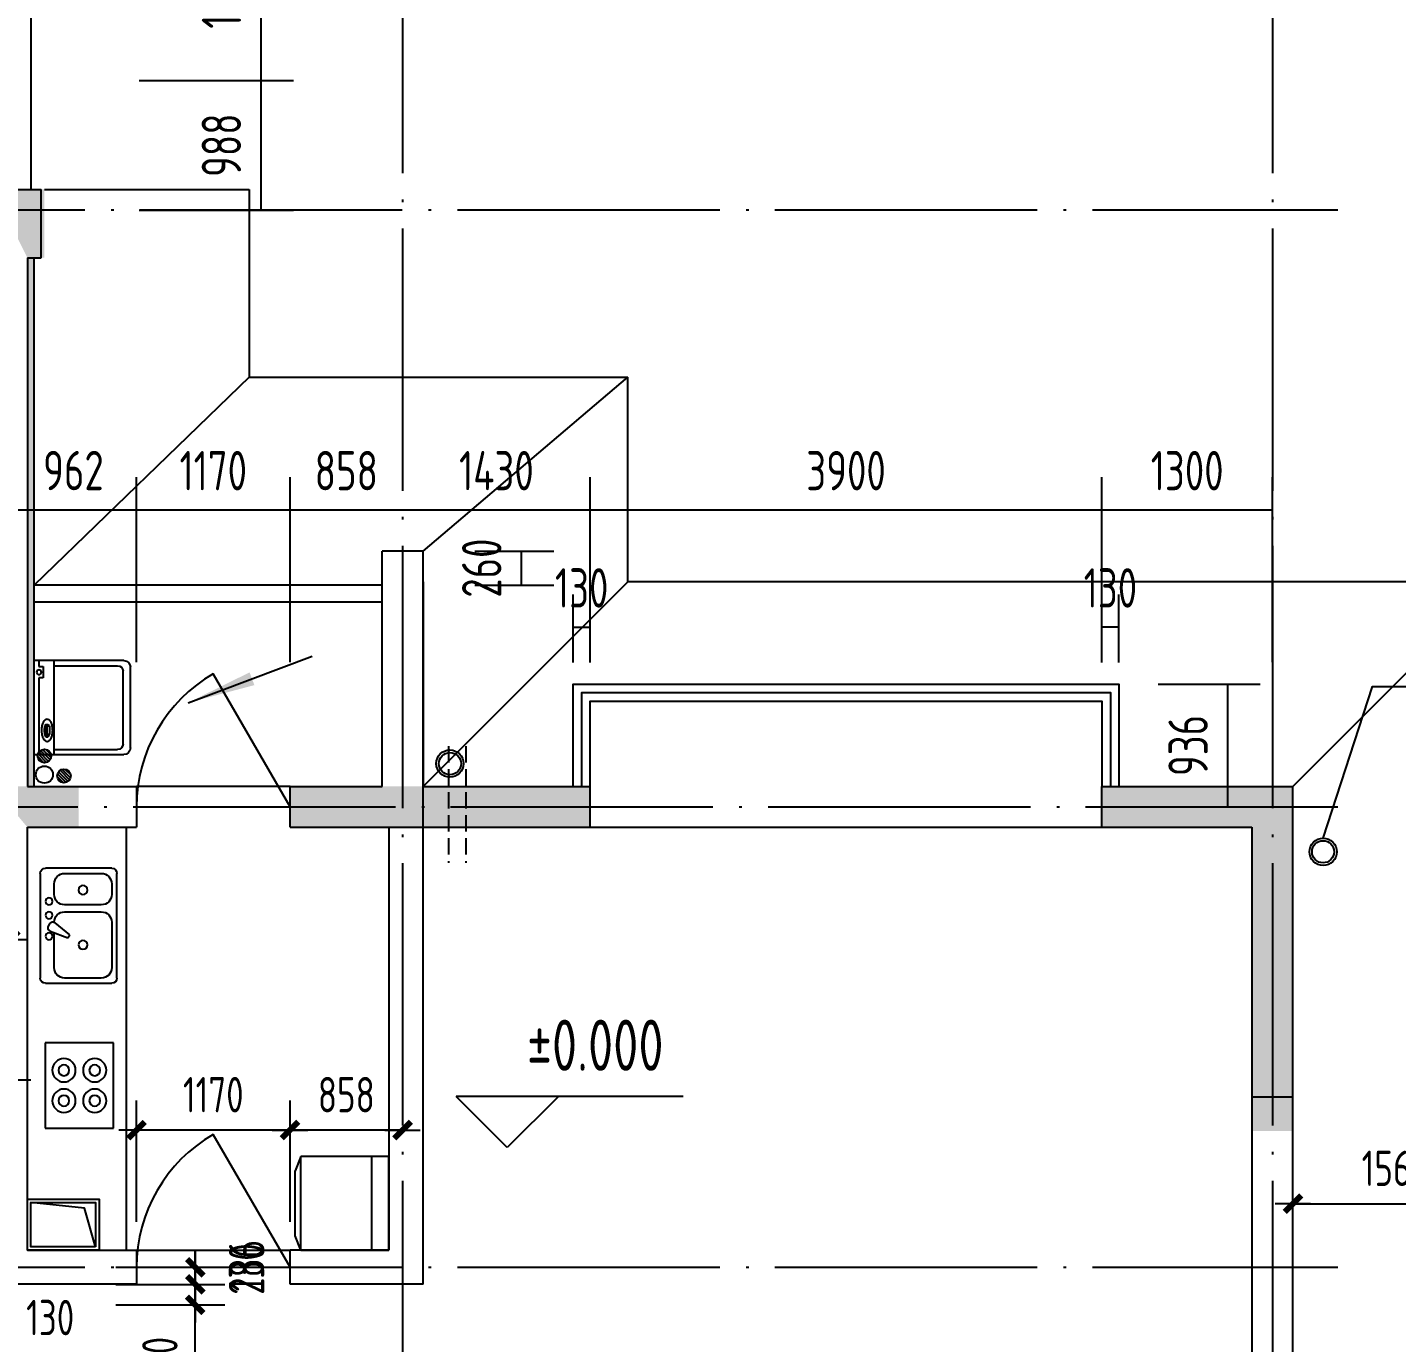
# Model space of a CAD drawing. Extents: x -726032 to 135930, y -151624 to 587044.
# Drawn here: x -652887 to -642451, y 563618 to 573644 of the extents above; entities that cross this region are included whole.
import ezdxf
from ezdxf.enums import TextEntityAlignment as Align

# ---------------------------------------------------------------- set-up
doc = ezdxf.new("R2010")
doc.units = 0
doc.header["$LTSCALE"] = 1000
doc.header["$MEASUREMENT"] = 0
doc.linetypes.add('DASH', pattern=[0.35, 0.25, -0.1])
doc.linetypes.add('DOTE', pattern=[2.42, 2, -0.2, 0.02, -0.2])
doc.layers.get('0').update_dxf_attribs({"linetype": 'CONTINUOUS'})
doc.layers.get('DEFPOINTS').update_dxf_attribs({"color": 1, "linetype": 'CONTINUOUS'})
for name, color, linetype in [('COLUMN', 170, 'CONTINUOUS'), ('DOTE', 8, 'DOTE'), ('GROUND', 45, 'CONTINUOUS'), ('JIAJU', 252, 'CONTINUOUS'), ('LVTRY', 6, 'CONTINUOUS'), ('PUB_DIM', 245, 'CONTINUOUS'), ('ROOF', 4, 'CONTINUOUS'), ('STAIR', 42, 'CONTINUOUS'), ('TOTHER', 7, 'CONTINUOUS'), ('WALL', 255, 'CONTINUOUS'), ('WINDOW', 155, 'CONTINUOUS'), ('WINDOW_TEXT', 7, 'CONTINUOUS'), ('引线', 213, 'CONTINUOUS'), ('空调', 245, 'CONTINUOUS'), ('雨水管', 20, 'CONTINUOUS')]:
    doc.layers.add(name, color=color, linetype=linetype)
doc.styles.add('DIM_FONT', font='isocp.shx', dxfattribs={"width": 0.8})
doc.styles.add('SIMPLEX', font='SIMPLEX.SHX')
doc.dimstyles.new('DIMA', dxfattribs={"dimtxt": 300, "dimasz": 1, "dimexe": 250, "dimexo": 300, "dimgap": 150, "dimtad": 1, "dimdec": 0, "dimzin": 0, "dimdsep": 46, "dimtxsty": 'DIM_FONT', "dimcen": 0.09, "dimse1": 1, "dimclrt": 142, "dimadec": 0, "dimazin": 0, "dimtfac": 1, "dimtdec": 0, "dimtix": 1, "dimtmove": 2, "dimatfit": 3, "dimfxl": 1, "dimtolj": 1, "dimtzin": 0, "dimarcsym": 0})
doc.dimstyles.new('DIMB', dxfattribs={"dimtxt": 300, "dimasz": 1, "dimexe": 250, "dimexo": 300, "dimgap": 150, "dimtad": 1, "dimdec": 0, "dimzin": 0, "dimdsep": 46, "dimtxsty": 'DIM_FONT', "dimcen": 0.09, "dimse2": 1, "dimclrt": 142, "dimadec": 0, "dimazin": 0, "dimtfac": 1, "dimtdec": 0, "dimtix": 1, "dimtmove": 2, "dimatfit": 3, "dimfxl": 1, "dimtolj": 1, "dimtzin": 0, "dimarcsym": 0})
doc.dimstyles.new('DIMN', dxfattribs={"dimtxt": 300, "dimasz": 1, "dimexe": 250, "dimexo": 300, "dimgap": 150, "dimtad": 1, "dimdec": 0, "dimzin": 0, "dimdsep": 46, "dimtxsty": 'DIM_FONT', "dimcen": 0.09, "dimclrt": 142, "dimadec": 0, "dimazin": 0, "dimtfac": 1, "dimtdec": 0, "dimtix": 1, "dimtmove": 2, "dimatfit": 3, "dimfxl": 1, "dimtolj": 1, "dimtzin": 0, "dimarcsym": 0})

# ---------------------------------------------------------------- blocks, each defined once
blk = doc.blocks.new('_DIMX')
blk.add_line((-150, 0), (150, 0))
at = {"const_width": 50}
blk.add_lwpolyline([(-70, -70), (70, 70)], dxfattribs=at)
blk = doc.blocks.new('*D2697')
at = {"layer": 'DEFPOINTS', "color": 0, "transparency": 16777216}
for p in [(-652483, 564192), (-651607, 564192), (-652483, 564062)]:
    blk.add_point(p, dxfattribs=at)
at = {"layer": 'PUB_DIM', "color": 0, "lineweight": -2, "transparency": 16777216}
for p, q in [((-652213, 564192), (-651382, 564192)), ((-651607, 564193), (-651607, 564194)), ((-651607, 564062), (-651607, 564192)), ((-651607, 564062), (-651607, 564061))]:
    blk.add_line(p, q, dxfattribs=at)
at = {"layer": 'PUB_DIM', "color": 0, "lineweight": -2, "transparency": 16777216, "xscale": 0.9, "yscale": 0.9, "zscale": 0.9}
for p, rotation in [((-651607, 564192), 270), ((-651607, 564062), 90)]:
    blk.add_blockref('_DIMX', p, dxfattribs=dict(at, rotation=rotation))
at = {"layer": 'PUB_DIM', "color": 142, "transparency": 16777216, "insert": (-651216, 564192), "char_height": 270, "attachment_point": 5, "rotation": 90, "style": 'DIM_FONT'}
blk.add_mtext('\\A1;130', dxfattribs=at)
blk = doc.blocks.new('_DBLK')
blk.add_line((-0.5, 0), (0, -0.866))
blk.add_arc((-0.5, 0), 1, 300, 0)
at = {"layer": 'WINDOW_TEXT', "style": 'SIMPLEX', "flags": 9}
blk.add_attdef('A', text='', height=1, dxfattribs=at).set_placement((0, 1.5), align=Align.MIDDLE)
blk = doc.blocks.new('*D2698')
at = {"layer": 'DEFPOINTS', "color": 0, "transparency": 16777216}
for p in [(-652483, 564192), (-651607, 564192), (-652483, 563906)]:
    blk.add_point(p, dxfattribs=at)
at = {"layer": 'PUB_DIM', "color": 0, "lineweight": -2, "transparency": 16777216}
for p, q in [((-652213, 564192), (-651382, 564192)), ((-651607, 563907), (-651607, 564192))]:
    blk.add_line(p, q, dxfattribs=at)
at = {"layer": 'PUB_DIM', "color": 0, "lineweight": -2, "transparency": 16777216, "xscale": 0.9, "yscale": 0.9, "zscale": 0.9}
for p, rotation in [((-651607, 564192), 90), ((-651607, 563906), 270)]:
    blk.add_blockref('_DIMX', p, dxfattribs=dict(at, rotation=rotation))
at = {"layer": 'PUB_DIM', "color": 142, "transparency": 16777216, "insert": (-651216, 564192), "char_height": 270, "attachment_point": 5, "rotation": 90, "style": 'DIM_FONT'}
blk.add_mtext('\\A1;286', dxfattribs=at)
blk = doc.blocks.new('*D2699')
at = {"layer": 'DEFPOINTS', "color": 0, "transparency": 16777216}
for p in [(-652055, 565238), (-652055, 564269), (-650885, 564269)]:
    blk.add_point(p, dxfattribs=at)
at = {"layer": 'PUB_DIM', "color": 0, "lineweight": -2, "transparency": 16777216}
for p, q in [((-652055, 564539), (-652055, 565463)), ((-650886, 565238), (-652054, 565238))]:
    blk.add_line(p, q, dxfattribs=at)
at = {"layer": 'PUB_DIM', "color": 0, "lineweight": -2, "transparency": 16777216, "xscale": 0.9, "yscale": 0.9, "zscale": 0.9, "rotation": 180}
blk.add_blockref('_DIMX', (-652055, 565238), dxfattribs=at)
at = {"layer": 'PUB_DIM', "color": 0, "lineweight": -2, "transparency": 16777216, "xscale": 0.9, "yscale": 0.9, "zscale": 0.9}
blk.add_blockref('_DIMX', (-650885, 565238), dxfattribs=at)
at = {"layer": 'PUB_DIM', "color": 142, "transparency": 16777216, "insert": (-651470, 565508), "char_height": 270, "attachment_point": 5, "style": 'DIM_FONT'}
blk.add_mtext('\\A1;1170', dxfattribs=at)
blk = doc.blocks.new('*D1460')
at = {"layer": 'DEFPOINTS', "color": 0, "transparency": 16777216}
for p in [(-652055, 569965), (-652055, 568506), (-650885, 568506)]:
    blk.add_point(p, dxfattribs=at)
at = {"layer": 'PUB_DIM', "color": 0, "lineweight": -2, "transparency": 16777216}
for p, q in [((-652055, 568806), (-652055, 570215)), ((-650885, 568806), (-650885, 570215)), ((-650886, 569965), (-652054, 569965))]:
    blk.add_line(p, q, dxfattribs=at)
at = {"layer": 'PUB_DIM', "color": 0, "transparency": 16777216}
for points in [[(-652054, 569966), (-652054, 569965), (-652055, 569965)], [(-650886, 569966), (-650886, 569965), (-650885, 569965)]]:
    blk.add_solid(points, dxfattribs=at)
at = {"layer": 'PUB_DIM', "color": 142, "transparency": 16777216, "insert": (-651470, 570265), "char_height": 300, "attachment_point": 5, "style": 'DIM_FONT'}
blk.add_mtext('\\A1;1170', dxfattribs=at)
blk = doc.blocks.new('*D1461')
at = {"layer": 'DEFPOINTS', "color": 0, "transparency": 16777216}
for p in [(-652336, 573240), (-652336, 572252), (-651108, 572252)]:
    blk.add_point(p, dxfattribs=at)
at = {"layer": 'PUB_DIM', "color": 0, "lineweight": -2, "transparency": 16777216}
for p, q in [((-652036, 573240), (-650858, 573240)), ((-651108, 573239), (-651108, 572253)), ((-652036, 572252), (-650858, 572252))]:
    blk.add_line(p, q, dxfattribs=at)
at = {"layer": 'PUB_DIM', "color": 0, "transparency": 16777216}
for points in [[(-651109, 573239), (-651108, 573239), (-651108, 573240)], [(-651109, 572253), (-651108, 572253), (-651108, 572252)]]:
    blk.add_solid(points, dxfattribs=at)
at = {"layer": 'PUB_DIM', "color": 142, "transparency": 16777216, "insert": (-651408, 572746), "char_height": 300, "attachment_point": 5, "rotation": 90, "style": 'DIM_FONT'}
blk.add_mtext('\\A1;988', dxfattribs=at)
blk = doc.blocks.new('*D2700')
at = {"layer": 'DEFPOINTS', "color": 0, "transparency": 16777216}
for p in [(-652336, 574592), (-652336, 573240), (-651108, 573240)]:
    blk.add_point(p, dxfattribs=at)
at = {"layer": 'PUB_DIM', "color": 0, "lineweight": -2, "transparency": 16777216}
for p, q in [((-651108, 574591), (-651108, 573241)), ((-652036, 573240), (-650858, 573240))]:
    blk.add_line(p, q, dxfattribs=at)
at = {"layer": 'PUB_DIM', "color": 0, "transparency": 16777216}
for points in [[(-651109, 574591), (-651108, 574591), (-651108, 574592)], [(-651109, 573241), (-651108, 573241), (-651108, 573240)]]:
    blk.add_solid(points, dxfattribs=at)
at = {"layer": 'PUB_DIM', "color": 142, "transparency": 16777216, "insert": (-651408, 573916), "char_height": 300, "attachment_point": 5, "rotation": 90, "style": 'DIM_FONT'}
blk.add_mtext('\\A1;1352', dxfattribs=at)
blk = doc.blocks.new('*D2752')
at = {"layer": 'DEFPOINTS', "color": 0, "transparency": 16777216}
for p in [(-652483, 564062), (-651607, 564062), (-652483, 562762)]:
    blk.add_point(p, dxfattribs=at)
at = {"layer": 'PUB_DIM', "color": 0, "lineweight": -2, "transparency": 16777216}
for p, q in [((-652213, 564062), (-651382, 564062)), ((-651607, 562763), (-651607, 564062))]:
    blk.add_line(p, q, dxfattribs=at)
at = {"layer": 'PUB_DIM', "color": 0, "lineweight": -2, "transparency": 16777216, "xscale": 0.9, "yscale": 0.9, "zscale": 0.9}
for p, rotation in [((-651607, 564062), 90), ((-651607, 562762), 270)]:
    blk.add_blockref('_DIMX', p, dxfattribs=dict(at, rotation=rotation))
at = {"layer": 'PUB_DIM', "color": 142, "transparency": 16777216, "insert": (-651877, 563412), "char_height": 270, "attachment_point": 5, "rotation": 90, "style": 'DIM_FONT'}
blk.add_mtext('\\A1;1300', dxfattribs=at)
blk = doc.blocks.new('M_E20')
for p, q in [((345, 0), (-345, 0)), ((-302, -36), (-345, -36)), ((-302, -35), (-302, -66)), ((-302, -66), (-219, -66)), ((-219, -66), (-219, -35)), ((345, -36), (-219, -36)), ((123, -87), (123, -99)), ((133, -96), (133, -113)), ((198, -96), (133, -96)), ((198, -113), (198, -96)), ((215, -88), (215, -99)), ((-307, -144), (-307, -611)), ((133, -113), (198, -113)), ((307, -144), (307, -611)), ((267, -651), (-267, -651))]:
    blk.add_line(p, q)
blk.add_lwpolyline([(83, -94, 0.185158), (88, -107, 0.102042), (108, -122, 0.060862), (133, -130, 0.047173), (166, -133, 0.047173), (200, -130, 0.060862), (225, -122, 0.102042), (245, -107, 0.185158), (250, -94, 0.185158), (245, -82, 0.102042), (225, -67, 0.060862), (200, -59, 0.047173), (166, -56, 0.047173), (133, -59, 0.060862), (108, -67, 0.102042), (88, -82, 0.185158)], format="xyb", close=True)
for points in [[(215, -88, 0.259034), (213, -85, 0.076276), (201, -80, 0.036515), (188, -77, 0.026615), (169, -76, 0.026615), (150, -77, 0.036515), (137, -80, 0.076276), (125, -85, 0.259034), (123, -88, 0.078462), (123, -89, 0.056762)], [(215, -99, 0.259034), (213, -95, 0.076276), (201, -90, 0.036515), (188, -88, 0.026615), (169, -87, 0.026615), (150, -88, 0.036515), (137, -90, 0.076276), (125, -95, 0.259034), (123, -99, 0.259034), (125, -102, 0.056762), (133, -106, 0.036515)], [(198, -108, 0.008736), (201, -107, 0.076276), (213, -102, 0.259034), (215, -99, 0.259034)]]:
    blk.add_lwpolyline(points, format="xyb")
blk.add_circle((-259, -35), 17.5)
for centre, start, end in [((-267, -611), 180, 270), ((267, -611), 270, 0)]:
    blk.add_arc(centre, 40, start, end)
at = {"layer": 'TOTHER', "linetype": 'Continuous'}
for p, q in [((-345, -656), (-345, 0)), ((345, 0), (345, -656)), ((-345, -145), (345, -145)), ((295, -706), (-295, -706))]:
    blk.add_line(p, q, dxfattribs=at)
for centre, start, end in [((-295, -656), 180, 270), ((295, -656), 270, 0)]:
    blk.add_arc(centre, 50, start, end, dxfattribs=at)
at = {"width": 0.8, "flags": 9}
for tag in ['XSIZE', 'YSIZE']:
    blk.add_attdef(tag, (0, 0), '', height=0.5, dxfattribs=at)
blk = doc.blocks.new('*D2753')
at = {"layer": 'DEFPOINTS', "color": 0, "transparency": 16777216}
for p in [(-652483, 563906), (-651607, 563906), (-652483, 562606)]:
    blk.add_point(p, dxfattribs=at)
at = {"layer": 'PUB_DIM', "color": 0, "lineweight": -2, "transparency": 16777216}
for p, q in [((-652213, 563906), (-651382, 563906)), ((-651607, 562607), (-651607, 563906))]:
    blk.add_line(p, q, dxfattribs=at)
at = {"layer": 'PUB_DIM', "color": 0, "lineweight": -2, "transparency": 16777216, "xscale": 0.9, "yscale": 0.9, "zscale": 0.9}
for p, rotation in [((-651607, 563906), 90), ((-651607, 562606), 270)]:
    blk.add_blockref('_DIMX', p, dxfattribs=dict(at, rotation=rotation))
at = {"layer": 'PUB_DIM', "color": 142, "transparency": 16777216, "insert": (-651877, 563256), "char_height": 270, "attachment_point": 5, "rotation": 90, "style": 'DIM_FONT'}
blk.add_mtext('\\A1;1300', dxfattribs=at)
blk = doc.blocks.new('M_E29JIV')
at = {"color": 0, "linetype": 'ByBlock'}
for p, q in [((30.7, 337.5), (419.3, 337.5)), ((0, -306.8), (0, 306.8)), ((81.8, 245.5), (81.8, 40)), ((358, 306.8), (143.2, 306.8)), ((419.3, -20.5), (419.3, 245.5)), ((450, 306.8), (450, -306.8)), ((48.4, 2), (56.6, -12.3)), ((58.9, 31.4), (162.5, 70.2)), ((172.8, 52.5), (87.3, -17.8)), ((162.5, 70.2), (172.8, 52.5)), ((143.2, -81.8), (358, -81.8)), ((358, -122.7), (143.2, -122.7)), ((81.8, -184.1), (81.8, -245.5)), ((419.3, -245.5), (419.3, -184.1)), ((143.2, -306.8), (358, -306.8)), ((419.3, -337.5), (30.7, -337.5))]:
    blk.add_line(p, q, dxfattribs=at)
for centre, radius in [((51.1, 61.4), 20.5), ((250.6, 112.5), 25.6), ((51.1, -61.4), 20.5), ((51.1, -143.2), 20.5), ((250.6, -209.7), 25.6)]:
    blk.add_circle(centre, radius, dxfattribs=at)
for centre, radius, start, end in [((30.7, 306.8), 30.7, 90, 180), ((419.3, 306.8), 30.7, 0, 90), ((143.2, 245.5), 61.4, 90, 180), ((358, 245.5), 61.4, 0, 90), ((66.1, 12.3), 20.5, 110.53768, 210), ((74.3, -2), 20.5, 210, 309.46232), ((143.2, -20.5), 61.4, 180, 270), ((358, -20.5), 61.4, 270, 0), ((143.2, -184.1), 61.4, 90, 180), ((358, -184.1), 61.4, 0, 90), ((30.7, -306.8), 30.7, 180, 270), ((143.2, -245.5), 61.4, 180, 270), ((358, -245.5), 61.4, 270, 0), ((419.3, -306.8), 30.7, 270, 0)]:
    blk.add_arc(centre, radius, start, end, dxfattribs=at)
at = {"style": 'DIM_FONT', "width": 0.8, "flags": 9}
for tag in ['XSIZE', 'YSIZE']:
    blk.add_attdef(tag, (0, 0), '', height=0.5, dxfattribs=at)
blk = doc.blocks.new('M_E21')
for p, q in [((-250.1, 0), (250.1, 0)), ((-250.1, -400.1), (-250.1, 0)), ((250.1, 0), (250.1, -400.1)), ((250.1, -400.1), (-250.1, -400.1))]:
    blk.add_line(p, q)
at = {"layer": 'TOTHER', "linetype": 'Continuous'}
for centre, radius in [((-89.3, -109.8), 68.5), ((-89.3, -109.8), 31.6), ((89.3, -109.8), 68.5), ((89.3, -109.8), 31.6), ((-89.3, -290.2), 68.5), ((89.3, -290.2), 68.5), ((-89.3, -290.2), 31.6), ((89.3, -290.2), 31.6)]:
    blk.add_circle(centre, radius, dxfattribs=at)
at = {"width": 0.8, "flags": 9}
for tag in ['XSIZE', 'YSIZE']:
    blk.add_attdef(tag, (0, 0), '', height=0.5, dxfattribs=at)
blk = doc.blocks.new('*D2768')
at = {"layer": 'DEFPOINTS', "color": 0, "transparency": 16777216}
for p in [(-653017, 563419), (-653147, 562782), (-653017, 562782)]:
    blk.add_point(p, dxfattribs=at)
at = {"layer": 'PUB_DIM', "color": 0, "lineweight": -2, "transparency": 16777216}
for p, q in [((-653017, 563052), (-653017, 563644)), ((-653148, 563419), (-653149, 563419)), ((-653147, 563419), (-653017, 563419)), ((-653016, 563419), (-653015, 563419))]:
    blk.add_line(p, q, dxfattribs=at)
at = {"layer": 'PUB_DIM', "color": 0, "lineweight": -2, "transparency": 16777216, "xscale": 0.9, "yscale": 0.9, "zscale": 0.9}
blk.add_blockref('_DIMX', (-653147, 563419), dxfattribs=at)
at = {"layer": 'PUB_DIM', "color": 0, "lineweight": -2, "transparency": 16777216, "xscale": 0.9, "yscale": 0.9, "zscale": 0.9, "rotation": 180}
blk.add_blockref('_DIMX', (-653017, 563419), dxfattribs=at)
at = {"layer": 'PUB_DIM', "color": 142, "transparency": 16777216, "insert": (-652713, 563809), "char_height": 270, "attachment_point": 5, "style": 'DIM_FONT'}
blk.add_mtext('\\A1;130', dxfattribs=at)
blk = doc.blocks.new('*D2769')
at = {"layer": 'DEFPOINTS', "color": 0, "transparency": 16777216}
for p in [(-653017, 566690), (-653433, 565752), (-653017, 565752)]:
    blk.add_point(p, dxfattribs=at)
at = {"layer": 'PUB_DIM', "color": 0, "lineweight": -2, "transparency": 16777216}
for p, q in [((-653017, 566022), (-653017, 566915)), ((-653432, 566690), (-653018, 566690))]:
    blk.add_line(p, q, dxfattribs=at)
at = {"layer": 'PUB_DIM', "color": 0, "lineweight": -2, "transparency": 16777216, "xscale": 0.9, "yscale": 0.9, "zscale": 0.9, "rotation": 180}
blk.add_blockref('_DIMX', (-653433, 566690), dxfattribs=at)
at = {"layer": 'PUB_DIM', "color": 0, "lineweight": -2, "transparency": 16777216, "xscale": 0.9, "yscale": 0.9, "zscale": 0.9}
blk.add_blockref('_DIMX', (-653017, 566690), dxfattribs=at)
at = {"layer": 'PUB_DIM', "color": 142, "transparency": 16777216, "insert": (-653482, 567080), "char_height": 270, "attachment_point": 5, "style": 'DIM_FONT'}
blk.add_mtext('\\A1;416', dxfattribs=at)
blk = doc.blocks.new('*D1582')
at = {"layer": 'DEFPOINTS', "color": 0, "transparency": 16777216}
for p in [(-653017, 569965), (-653017, 568506), (-652055, 568506)]:
    blk.add_point(p, dxfattribs=at)
at = {"layer": 'PUB_DIM', "color": 0, "lineweight": -2, "transparency": 16777216}
for p, q in [((-653017, 568806), (-653017, 570215)), ((-652055, 568806), (-652055, 570215)), ((-652056, 569965), (-653016, 569965))]:
    blk.add_line(p, q, dxfattribs=at)
at = {"layer": 'PUB_DIM', "color": 0, "transparency": 16777216}
for points in [[(-653016, 569966), (-653016, 569965), (-653017, 569965)], [(-652056, 569966), (-652056, 569965), (-652055, 569965)]]:
    blk.add_solid(points, dxfattribs=at)
at = {"layer": 'PUB_DIM', "color": 142, "transparency": 16777216, "insert": (-652536, 570266), "char_height": 300, "attachment_point": 5, "style": 'DIM_FONT'}
blk.add_mtext('\\A1;962', dxfattribs=at)
blk = doc.blocks.new('*D1584')
at = {"layer": 'DEFPOINTS', "color": 0, "transparency": 16777216}
for p in [(-644567, 568638), (-644567, 567702), (-643740, 567702)]:
    blk.add_point(p, dxfattribs=at)
at = {"layer": 'PUB_DIM', "color": 0, "lineweight": -2, "transparency": 16777216}
for p, q in [((-644267, 568638), (-643490, 568638)), ((-643740, 568637), (-643740, 567703)), ((-644267, 567702), (-643490, 567702))]:
    blk.add_line(p, q, dxfattribs=at)
at = {"layer": 'PUB_DIM', "color": 0, "transparency": 16777216}
for points in [[(-643741, 568637), (-643740, 568637), (-643740, 568638)], [(-643741, 567703), (-643740, 567703), (-643740, 567702)]]:
    blk.add_solid(points, dxfattribs=at)
at = {"layer": 'PUB_DIM', "color": 142, "transparency": 16777216, "insert": (-644040, 568170), "char_height": 300, "attachment_point": 5, "rotation": 90, "style": 'DIM_FONT'}
blk.add_mtext('\\A1;936', dxfattribs=at)
blk = doc.blocks.new('*D1585')
at = {"layer": 'DEFPOINTS', "color": 0, "transparency": 16777216}
for p in [(-644697, 569965), (-644697, 568506), (-643397, 568506)]:
    blk.add_point(p, dxfattribs=at)
at = {"layer": 'PUB_DIM', "color": 0, "lineweight": -2, "transparency": 16777216}
for p, q in [((-644697, 568806), (-644697, 570215)), ((-643397, 568806), (-643397, 570215)), ((-643398, 569965), (-644696, 569965))]:
    blk.add_line(p, q, dxfattribs=at)
at = {"layer": 'PUB_DIM', "color": 0, "transparency": 16777216}
for points in [[(-644696, 569966), (-644696, 569965), (-644697, 569965)], [(-643398, 569966), (-643398, 569965), (-643397, 569965)]]:
    blk.add_solid(points, dxfattribs=at)
at = {"layer": 'PUB_DIM', "color": 142, "transparency": 16777216, "insert": (-644047, 570265), "char_height": 300, "attachment_point": 5, "style": 'DIM_FONT'}
blk.add_mtext('\\A1;1300', dxfattribs=at)
blk = doc.blocks.new('*D1586')
at = {"layer": 'DEFPOINTS', "color": 0, "transparency": 16777216}
for p in [(-644697, 569071), (-644697, 568502), (-644567, 568502)]:
    blk.add_point(p, dxfattribs=at)
at = {"layer": 'PUB_DIM', "color": 0, "lineweight": -2, "transparency": 16777216}
for p, q in [((-644697, 568802), (-644697, 569321)), ((-644567, 568802), (-644567, 569321)), ((-644698, 569071), (-644699, 569071)), ((-644567, 569071), (-644697, 569071)), ((-644566, 569071), (-644565, 569071))]:
    blk.add_line(p, q, dxfattribs=at)
at = {"layer": 'PUB_DIM', "color": 0, "transparency": 16777216}
for points in [[(-644698, 569071), (-644698, 569071), (-644697, 569071)], [(-644566, 569071), (-644566, 569071), (-644567, 569071)]]:
    blk.add_solid(points, dxfattribs=at)
at = {"layer": 'PUB_DIM', "color": 142, "transparency": 16777216, "insert": (-644632, 569371), "char_height": 300, "attachment_point": 5, "style": 'DIM_FONT'}
blk.add_mtext('\\A1;130', dxfattribs=at)
blk = doc.blocks.new('*D2770')
at = {"layer": 'DEFPOINTS', "color": 0, "transparency": 16777216}
for p in [(-643241, 565012), (-641681, 565012), (-641681, 564677)]:
    blk.add_point(p, dxfattribs=at)
at = {"layer": 'PUB_DIM', "color": 0, "lineweight": -2, "transparency": 16777216}
for p, q in [((-641681, 564742), (-641681, 564452)), ((-643240, 564677), (-641682, 564677))]:
    blk.add_line(p, q, dxfattribs=at)
at = {"layer": 'PUB_DIM', "color": 0, "lineweight": -2, "transparency": 16777216, "xscale": 0.9, "yscale": 0.9, "zscale": 0.9, "rotation": 180}
blk.add_blockref('_DIMX', (-643241, 564677), dxfattribs=at)
at = {"layer": 'PUB_DIM', "color": 0, "lineweight": -2, "transparency": 16777216, "xscale": 0.9, "yscale": 0.9, "zscale": 0.9}
blk.add_blockref('_DIMX', (-641681, 564677), dxfattribs=at)
at = {"layer": 'PUB_DIM', "color": 142, "transparency": 16777216, "insert": (-642461, 564947), "char_height": 270, "attachment_point": 5, "style": 'DIM_FONT'}
blk.add_mtext('\\A1;1560', dxfattribs=at)
blk = doc.blocks.new('*D1587')
at = {"layer": 'DEFPOINTS', "color": 0, "transparency": 16777216}
for p in [(-648597, 569071), (-648727, 568502), (-648597, 568502)]:
    blk.add_point(p, dxfattribs=at)
at = {"layer": 'PUB_DIM', "color": 0, "lineweight": -2, "transparency": 16777216}
for p, q in [((-648727, 568802), (-648727, 569321)), ((-648597, 568802), (-648597, 569321)), ((-648728, 569071), (-648729, 569071)), ((-648727, 569071), (-648597, 569071)), ((-648596, 569071), (-648595, 569071))]:
    blk.add_line(p, q, dxfattribs=at)
at = {"layer": 'PUB_DIM', "color": 0, "transparency": 16777216}
for points in [[(-648728, 569071), (-648728, 569071), (-648727, 569071)], [(-648596, 569071), (-648596, 569071), (-648597, 569071)]]:
    blk.add_solid(points, dxfattribs=at)
at = {"layer": 'PUB_DIM', "color": 142, "transparency": 16777216, "insert": (-648662, 569371), "char_height": 300, "attachment_point": 5, "style": 'DIM_FONT'}
blk.add_mtext('\\A1;130', dxfattribs=at)
blk = doc.blocks.new('A$C593B1C2D')
at = {"layer": 'JIAJU'}
for p, q in [((0, 550), (0, 32.5)), ((550, 550), (0, 550)), ((550, 32.5), (550, 550)), ((550, 450), (0, 450)), ((0, 32.5), (84.2, 0)), ((550, 32.5), (0, 32.5)), ((465.8, 0), (84.2, 0)), ((550, 32.5), (465.8, 0))]:
    blk.add_line(p, q, dxfattribs=at)
blk = doc.blocks.new('A$C52343C9C')
at = {"layer": 'JIAJU', "rotation": 2.050917305024764e-05}
blk.add_blockref('A$C593B1C2D', (0, 0), dxfattribs=at)
blk = doc.blocks.new('A$C47CE1419')
at = {"layer": 'JIAJU', "xscale": -1, "rotation": 90}
blk.add_blockref('A$C52343C9C', (550, 550), dxfattribs=at)
blk = doc.blocks.new('*D2772')
at = {"layer": 'DEFPOINTS', "color": 0, "transparency": 16777216}
for p in [(-650885, 565238), (-650885, 564269), (-650027, 564269)]:
    blk.add_point(p, dxfattribs=at)
at = {"layer": 'PUB_DIM', "color": 0, "lineweight": -2, "transparency": 16777216}
for p, q in [((-650885, 564539), (-650885, 565463)), ((-650028, 565238), (-650884, 565238))]:
    blk.add_line(p, q, dxfattribs=at)
at = {"layer": 'PUB_DIM', "color": 0, "lineweight": -2, "transparency": 16777216, "xscale": 0.9, "yscale": 0.9, "zscale": 0.9, "rotation": 180}
blk.add_blockref('_DIMX', (-650885, 565238), dxfattribs=at)
at = {"layer": 'PUB_DIM', "color": 0, "lineweight": -2, "transparency": 16777216, "xscale": 0.9, "yscale": 0.9, "zscale": 0.9}
blk.add_blockref('_DIMX', (-650027, 565238), dxfattribs=at)
at = {"layer": 'PUB_DIM', "color": 142, "transparency": 16777216, "insert": (-650456, 565508), "char_height": 270, "attachment_point": 5, "style": 'DIM_FONT'}
blk.add_mtext('\\A1;858', dxfattribs=at)
blk = doc.blocks.new('*D2773')
at = {"layer": 'DEFPOINTS', "color": 0, "transparency": 16777216}
for p in [(-650885, 569965), (-650885, 568506), (-650027, 568506)]:
    blk.add_point(p, dxfattribs=at)
at = {"layer": 'PUB_DIM', "color": 0, "lineweight": -2, "transparency": 16777216}
for p, q in [((-650885, 568806), (-650885, 570215)), ((-650028, 569965), (-650884, 569965))]:
    blk.add_line(p, q, dxfattribs=at)
at = {"layer": 'PUB_DIM', "color": 0, "transparency": 16777216}
for points in [[(-650884, 569966), (-650884, 569965), (-650885, 569965)], [(-650028, 569966), (-650028, 569965), (-650027, 569965)]]:
    blk.add_solid(points, dxfattribs=at)
at = {"layer": 'PUB_DIM', "color": 142, "transparency": 16777216, "insert": (-650456, 570265), "char_height": 300, "attachment_point": 5, "style": 'DIM_FONT'}
blk.add_mtext('\\A1;858', dxfattribs=at)
blk = doc.blocks.new('*D1588')
at = {"layer": 'DEFPOINTS', "color": 0, "transparency": 16777216}
for p in [(-649776, 569652), (-649776, 569392), (-649124, 569392)]:
    blk.add_point(p, dxfattribs=at)
at = {"layer": 'PUB_DIM', "color": 0, "lineweight": -2, "transparency": 16777216}
for p, q in [((-649476, 569652), (-648874, 569652)), ((-649124, 569653), (-649124, 569654)), ((-649124, 569652), (-649124, 569392)), ((-649476, 569392), (-648874, 569392)), ((-649124, 569391), (-649124, 569390))]:
    blk.add_line(p, q, dxfattribs=at)
at = {"layer": 'PUB_DIM', "color": 0, "transparency": 16777216}
for points in [[(-649124, 569653), (-649124, 569653), (-649124, 569652)], [(-649124, 569391), (-649124, 569391), (-649124, 569392)]]:
    blk.add_solid(points, dxfattribs=at)
at = {"layer": 'PUB_DIM', "color": 142, "transparency": 16777216, "insert": (-649424, 569522), "char_height": 300, "attachment_point": 5, "rotation": 90, "style": 'DIM_FONT'}
blk.add_mtext('\\A1;260', dxfattribs=at)
blk = doc.blocks.new('*D3872')
at = {"layer": 'DEFPOINTS', "color": 0, "transparency": 16777216}
for p in [(-650027, 569965), (-650027, 568506), (-648597, 568506)]:
    blk.add_point(p, dxfattribs=at)
at = {"layer": 'PUB_DIM', "color": 0, "lineweight": -2, "transparency": 16777216}
for p, q in [((-648597, 568806), (-648597, 570215)), ((-648598, 569965), (-650026, 569965))]:
    blk.add_line(p, q, dxfattribs=at)
at = {"layer": 'PUB_DIM', "color": 0, "transparency": 16777216}
for points in [[(-650026, 569966), (-650026, 569965), (-650027, 569965)], [(-648598, 569966), (-648598, 569965), (-648597, 569965)]]:
    blk.add_solid(points, dxfattribs=at)
at = {"layer": 'PUB_DIM', "color": 142, "transparency": 16777216, "insert": (-649312, 570265), "char_height": 300, "attachment_point": 5, "style": 'DIM_FONT'}
blk.add_mtext('\\A1;1430', dxfattribs=at)
blk = doc.blocks.new('*D1589')
at = {"layer": 'DEFPOINTS', "color": 0, "transparency": 16777216}
for p in [(-648597, 569965), (-648597, 568506), (-644697, 568506)]:
    blk.add_point(p, dxfattribs=at)
at = {"layer": 'PUB_DIM', "color": 0, "lineweight": -2, "transparency": 16777216}
for p, q in [((-648597, 568806), (-648597, 570215)), ((-644697, 568806), (-644697, 570215)), ((-644698, 569965), (-648596, 569965))]:
    blk.add_line(p, q, dxfattribs=at)
at = {"layer": 'PUB_DIM', "color": 0, "transparency": 16777216}
for points in [[(-648596, 569966), (-648596, 569965), (-648597, 569965)], [(-644698, 569966), (-644698, 569965), (-644697, 569965)]]:
    blk.add_solid(points, dxfattribs=at)
at = {"layer": 'PUB_DIM', "color": 142, "transparency": 16777216, "insert": (-646647, 570265), "char_height": 300, "attachment_point": 5, "style": 'DIM_FONT'}
blk.add_mtext('\\A1;3900', dxfattribs=at)
blk = doc.blocks.new('_ARROW')
blk.add_solid([(0, 0), (-1, 0.1), (-1, -0.1)])

msp = doc.modelspace()

# ---------------------------------------------------------------- hatches: boundary and pattern name
at = {"layer": 'ROOF'}
h = msp.add_hatch(dxfattribs=at)
h.set_pattern_fill('DOTS', color=256, scale=390, style=0)
h.set_pattern_definition([(180, (-639536.77, 158884.247), (-12.1875, 24.375), [0, -24.375])])
h.paths.add_polyline_path([(-652834.9, 567858.4), (-652886.9, 567858.4), (-652886.9, 571888.4), (-652834.9, 571888.4)])
at = {"layer": '雨水管'}
h = msp.add_hatch(dxfattribs=at)
h.set_pattern_fill('ANSI31', color=256, scale=130, style=0)
h.set_pattern_definition([(135, (-132000.655, 910121.703), (11.4904852, 11.4904852), [])])
h.paths.add_polyline_path([(-652808.5, 568089.9, 1), (-652704.5, 568089.9, 1)])
h = msp.add_hatch(dxfattribs=at)
h.set_pattern_fill('ANSI31', color=256, scale=130, style=0)
h.set_pattern_definition([(135, (-131852.343, 909969.746), (11.4904852, 11.4904852), [])])
h.paths.add_polyline_path([(-652660.1, 567938, 1), (-652556.1, 567938, 1)])

# ---------------------------------------------------------------- linework, layer by layer
at = {"layer": 'COLUMN'}
for points in [[(-652756.9, 572408.4), (-652756.9, 571888.4), (-653146.9, 572408.4), (-652886.9, 571888.4)], [(-652496.9, 567858.4), (-652496.9, 567546.4), (-653146.9, 567858.4), (-652886.9, 567546.4)], [(-650884.9, 567858.4), (-650884.9, 567546.4), (-648596.9, 567858.4), (-648596.9, 567546.4)], [(-644696.9, 567858.4), (-644696.9, 567546.4), (-643240.9, 567858.4), (-643552.9, 567546.4)], [(-643552.9, 567546.4), (-643552.9, 565232.4), (-643240.9, 567858.4), (-643240.9, 565232.4)]]:
    msp.add_solid(points, dxfattribs=at)
at = {"layer": 'DOTE'}
for p, q in [((-650026.9, 576952), (-650026.9, 546480.4)), ((-643396.9, 576952), (-643396.9, 546480.4)), ((-712529.2, 572252.4), (-642897.4, 572252.4)), ((-712581.2, 567702.4), (-642897.4, 567702.4)), ((-656552.9, 565622.4), (-652860.9, 565622.4)), ((-712529.2, 564192.4), (-642897.4, 564192.4))]:
    msp.add_line(p, q, dxfattribs=at)
at = {"layer": 'GROUND'}
for p, q in [((-652756.9, 572408.4), (-651196.9, 572408.4)), ((-651196.9, 572408.4), (-651196.9, 570978.4)), ((-651196.9, 570978.4), (-652834.9, 569392.4)), ((-651196.9, 570978.4), (-648310.9, 570978.4)), ((-649870.9, 569652.4), (-648310.9, 570978.4)), ((-648310.9, 569418.4), (-648310.9, 570978.4)), ((-649870.9, 569418.4), (-649870.9, 567858.4)), ((-648310.9, 569418.4), (-649870.9, 567858.4)), ((-641680.9, 569418.4), (-648310.9, 569418.4)), ((-641680.9, 569418.4), (-643240.9, 567858.4)), ((-650884.9, 567858.4), (-652054.9, 567858.4)), ((-652054.9, 564322.4), (-650884.9, 564322.4))]:
    msp.add_line(p, q, dxfattribs=at)
at = {"layer": 'LVTRY'}
msp.add_line((-652132.9, 567546.4), (-652132.9, 564322.4), dxfattribs=at)
for points in [[(-652340.9, 564322.4), (-652886.9, 564322.4), (-652886.9, 564712.4), (-652340.9, 564712.4)], [(-652366.9, 564348.4), (-652860.9, 564348.4), (-652860.9, 564686.4), (-652366.9, 564686.4)]]:
    msp.add_lwpolyline(points, close=True, dxfattribs=at)
msp.add_lwpolyline([(-652366.9, 564348.4), (-652451.5, 564642.9), (-652860.9, 564686.4)], dxfattribs=at)
at = {"layer": 'PUB_DIM'}
for p, q in [((-649229.7, 565105.1), (-649619.7, 565495.1)), ((-647887.9, 565495.1), (-649619.7, 565495.1)), ((-648839.7, 565495.1), (-649229.7, 565105.1))]:
    msp.add_line(p, q, dxfattribs=at)
at = {"layer": 'ROOF'}
for p, q in [((-652834.9, 567858.4), (-652834.9, 571888.4)), ((-650182.9, 569392.4), (-652834.9, 569392.4)), ((-650182.9, 569262.4), (-652834.9, 569262.4))]:
    msp.add_line(p, q, dxfattribs=at)
at = {"layer": 'STAIR'}
msp.add_line((-652860.9, 575996.4), (-652860.9, 572408.4), dxfattribs=at)
at = {"layer": 'WALL'}
for p, q in [((-653146.9, 572408.4), (-652782.9, 572408.4)), ((-652782.9, 571888.4), (-652782.9, 572408.4)), ((-652886.9, 571888.4), (-652886.9, 567858.4)), ((-652886.9, 571888.4), (-652782.9, 571888.4)), ((-650182.9, 567858.4), (-650182.9, 569652.4)), ((-649870.9, 569652.4), (-650182.9, 569652.4)), ((-649870.9, 564062.4), (-649870.9, 569652.4)), ((-652886.9, 567858.4), (-652054.9, 567858.4)), ((-652054.9, 567858.4), (-652054.9, 567546.4)), ((-650884.9, 567858.4), (-650182.9, 567858.4)), ((-650884.9, 567546.4), (-650884.9, 567858.4)), ((-649870.9, 567858.4), (-648596.9, 567858.4)), ((-648596.9, 567546.4), (-648596.9, 567858.4)), ((-644696.9, 567858.4), (-643240.9, 567858.4)), ((-644696.9, 567546.4), (-644696.9, 567858.4)), ((-643240.9, 557666.4), (-643240.9, 567858.4)), ((-652886.9, 564322.4), (-652886.9, 567546.4)), ((-652886.9, 567546.4), (-652054.9, 567546.4)), ((-650884.9, 567546.4), (-648596.9, 567546.4)), ((-650130.9, 567546.4), (-650130.9, 564322.4)), ((-644696.9, 567546.4), (-643552.9, 567546.4)), ((-643552.9, 567546.4), (-643552.9, 561982.4)), ((-643552.9, 565492.4), (-643240.9, 565492.4)), ((-652886.9, 564322.4), (-652054.9, 564322.4)), ((-652054.9, 564322.4), (-652054.9, 564062.4)), ((-650130.9, 564322.4), (-650884.9, 564322.4)), ((-650884.9, 564062.4), (-650884.9, 564322.4)), ((-652054.9, 564062.4), (-653146.9, 564062.4)), ((-649870.9, 564062.4), (-650884.9, 564062.4))]:
    msp.add_line(p, q, dxfattribs=at)
at = {"layer": 'WINDOW'}
msp.add_line((-648596.9, 567546.4), (-644696.9, 567546.4), dxfattribs=at)
for points in [[(-648726.9, 567858.4), (-648726.9, 568638.4), (-644566.9, 568638.4), (-644566.9, 567858.4)], [(-648661.9, 567858.4), (-648661.9, 568573.4), (-644631.9, 568573.4), (-644631.9, 567858.4)], [(-648596.9, 567858.4), (-648596.9, 568508.4), (-644696.9, 568508.4), (-644696.9, 567858.4)]]:
    msp.add_lwpolyline(points, dxfattribs=at)
at = {"layer": '引线'}
msp.add_lwpolyline([(-643011, 567463.6), (-642633.2, 568619.6), (-639418.2, 568619.6)], dxfattribs=at)
at = {"layer": '空调', "linetype": 'DASH', "ltscale": 0.5}
for p, q in [((-649675.9, 568164.2), (-649675.9, 567274.8)), ((-649545.9, 568164.2), (-649545.9, 567274.8))]:
    msp.add_line(p, q, dxfattribs=at)
at = {"layer": '雨水管'}
msp.add_lwpolyline([(-651661.7, 568496), (-650716.2, 568851.2)], dxfattribs=at)
for centre, radius in [((-652756.5, 568089.9), 52), ((-649666, 568031.8), 104), ((-649666, 568031.8), 84.5), ((-652757.5, 567947.7), 65), ((-652608.1, 567938), 52), ((-643011, 567359.6), 104), ((-643011, 567359.6), 84.5)]:
    msp.add_circle(centre, radius, dxfattribs=at)

# ---------------------------------------------------------------- block references
at = {"layer": 'LVTRY'}
for name, p, xscale, yscale, zscale, rotation in [('M_E20', (-652834.9, 568459), -1.039999999993597, 1.039999999993597, 1.04, 90), ('M_E29JIV', (-652788.9, 566795.6), -1.299999999999272, 1.30000000000291, 1.3, 180), ('M_E21', (-652751, 565577.9), -1.30000000000291, 1.30000000000291, 1.3, 90)]:
    msp.add_blockref(name, p, dxfattribs=dict(at, xscale=xscale, yscale=yscale, zscale=zscale, rotation=rotation))
at = {"layer": 'LVTRY', "xscale": -1.299999999999272, "yscale": 1.30000000000291, "zscale": 1.3}
msp.add_blockref('A$C47CE1419', (-650130.9, 564322.4), dxfattribs=at)
at = {"layer": 'WINDOW', "xscale": 1170, "yscale": 1170, "zscale": 1170, "rotation": 180}
for p in [(-651469.9, 567702.4), (-651469.9, 564192.4)]:
    msp.add_blockref('_DBLK', p, dxfattribs=at)
at = {"layer": '雨水管', "xscale": -519.9999999999982, "yscale": 520, "zscale": 520, "rotation": 20.58587090699948}
msp.add_blockref('_ARROW', (-651661.7, 568496), dxfattribs=at)

# ---------------------------------------------------------------- texts
at = {"layer": 'PUB_DIM', "style": 'DIM_FONT', "width": 0.8}
msp.add_text('%%p0.000', height=390, dxfattribs=at).set_placement((-648558.8, 565885.1), align=Align.MIDDLE)

# ---------------------------------------------------------------- dimensions: what is measured, and where the dimension line sits
at = {"layer": 'PUB_DIM'}
for base, p1, p2, angle, dimstyle, picture, middle in [((-651108.4, 573240.4), (-652336.3, 574592.4), (-652336.3, 573240.4), 90, 'DIMA', '*D2700', (-651408.4, 573916.4)), ((-651108.4, 572252.4), (-652336.3, 573240.4), (-652336.3, 572252.4), 90, 'DIMN', '*D1461', (-651408.4, 572746.4)), ((-649123.9, 569392.4), (-649776.3, 569652.4), (-649776.3, 569392.4), 270, 'DIMN', '*D1588', (-649424, 569522.4)), ((-643740.4, 567702.4), (-644566.9, 568638.4), (-644566.9, 567702.4), 270, 'DIMN', '*D1584', (-644040.4, 568170.4))]:
    dim = msp.add_linear_dim(base=base, p1=p1, p2=p2, angle=angle, dimstyle=dimstyle, dxfattribs=at)
    dim.commit()
    dim.dimension.update_dxf_attribs({"geometry": picture, "text_midpoint": middle})
for base, p1, p2, dimstyle, picture, middle in [((-653016.9, 569965.5), (-652054.9, 568506), (-653016.9, 568506), 'DIMN', '*D1582', (-652535.9, 570265.6)), ((-652054.9, 569965.5), (-650884.9, 568506), (-652054.9, 568506), 'DIMN', '*D1460', (-651469.9, 570265.5)), ((-650884.9, 569965.5), (-650026.9, 568506), (-650884.9, 568506), 'DIMA', '*D2773', (-650455.9, 570265.5)), ((-650026.9, 569965.5), (-648596.9, 568506), (-650026.9, 568506), 'DIMB', '*D3872', (-649311.9, 570265.5)), ((-648596.9, 569965.5), (-644696.9, 568506), (-648596.9, 568506), 'DIMN', '*D1589', (-646646.9, 570265.5)), ((-644696.9, 569965.5), (-643396.9, 568506), (-644696.9, 568506), 'DIMN', '*D1585', (-644046.9, 570265.5)), ((-648596.9, 569071), (-648726.9, 568501.5), (-648596.9, 568501.5), 'DIMN', '*D1587', (-648661.9, 569371)), ((-644696.9, 569071), (-644566.9, 568501.5), (-644696.9, 568501.5), 'DIMN', '*D1586', (-644631.9, 569371))]:
    dim = msp.add_linear_dim(base=base, p1=p1, p2=p2, dimstyle=dimstyle, dxfattribs=at)
    dim.commit()
    dim.dimension.update_dxf_attribs({"geometry": picture, "text_midpoint": middle})
for base, p1, p2, angle, picture, middle in [((-653016.9, 566689.7), (-653432.9, 565752.4), (-653016.9, 565752.4), 0, '*D2769', (-653482.4, 567079.7)), ((-651606.5, 564192.4), (-652483.2, 564062.4), (-652483.2, 564192.4), 90, '*D2697', (-651216.5, 564192.4)), ((-651606.5, 564192.4), (-652483.2, 563906.4), (-652483.2, 564192.4), 90, '*D2698', (-651216.5, 564192.4)), ((-653016.9, 563418.8), (-653146.9, 562782.3), (-653016.9, 562782.3), 0, '*D2768', (-652713.1, 563808.8))]:
    dim = msp.add_linear_dim(base=base, p1=p1, p2=p2, angle=angle, dimstyle='DIMA', override={"dimscale": 0.9, "dimblk1": '_DIMX', "dimblk2": '_DIMX', "dimsah": 1}, dxfattribs=at)
    dim.commit()
    dim.dimension.update_dxf_attribs({"geometry": picture, "text_midpoint": middle, "dimtype": 161})
for p1, p2, distance, picture, middle in [((-650884.9, 564268.9), (-652054.9, 564268.9), -969.4, '*D2699', (-651469.9, 565508.3)), ((-650026.9, 564268.9), (-650884.9, 564268.9), -969.4, '*D2772', (-650455.9, 565508.3)), ((-652483.2, 562762.4), (-652483.2, 564062.4), -876.7, '*D2752', (-651876.5, 563412.4)), ((-652483.2, 562606.4), (-652483.2, 563906.4), -876.7, '*D2753', (-651876.5, 563256.4))]:
    dim = msp.add_aligned_dim(p1=p1, p2=p2, distance=distance, dimstyle='DIMA', override={"dimscale": 0.9, "dimblk1": '_DIMX', "dimblk2": '_DIMX', "dimsah": 1}, dxfattribs=at)
    dim.commit()
    dim.dimension.update_dxf_attribs({"geometry": picture, "text_midpoint": middle})
dim = msp.add_linear_dim(base=(-641680.9, 564676.5), p1=(-643240.9, 565012.5), p2=(-641680.9, 565012.5), dimstyle='DIMA', override={"dimscale": 0.9, "dimblk1": '_DIMX', "dimblk2": '_DIMX', "dimsah": 1}, dxfattribs=at)
dim.commit()
dim.dimension.update_dxf_attribs({"geometry": '*D2770', "text_midpoint": (-642460.9, 564946.5)})

doc.saveas('drawing.dxf')
